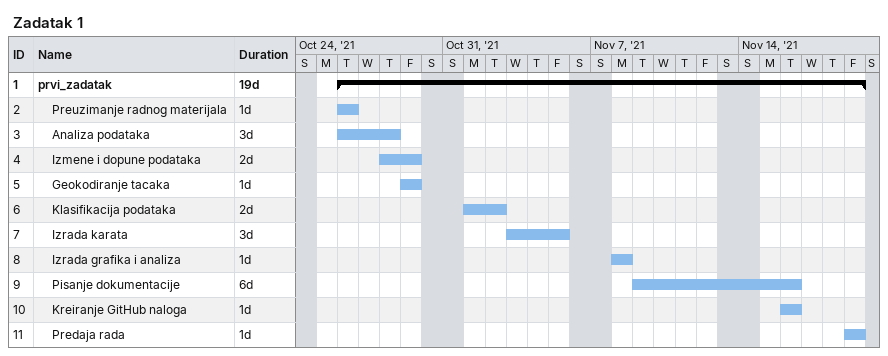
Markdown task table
Zadatak 1

| ID | Level | Task | Duration | Start | Finish |
|---|---|---|---|---|---|
| 1 | 1 | **prvi_zadatak** | 19d | 2021-10-26 | 2021-11-19 |
| 2 | 2 | Preuzimanje radnog materijala | 1d | 2021-10-26 | 2021-10-26 |
| 3 | 2 | Analiza podataka | 3d | 2021-10-26 | 2021-10-28 |
| 4 | 2 | Izmene i dopune podataka | 2d | 2021-10-28 | 2021-10-29 |
| 5 | 2 | Geokodiranje tacaka | 1d | 2021-10-29 | 2021-10-29 |
| 6 | 2 | Klasifikacija podataka | 2d | 2021-11-01 | 2021-11-02 |
| 7 | 2 | Izrada karata | 3d | 2021-11-03 | 2021-11-05 |
| 8 | 2 | Izrada grafika i analiza | 1d | 2021-11-08 | 2021-11-08 |
| 9 | 2 | Pisanje dokumentacije | 6d | 2021-11-09 | 2021-11-16 |
| 10 | 2 | Kreiranje GitHub naloga | 1d | 2021-11-16 | 2021-11-16 |
| 11 | 2 | Predaja rada | 1d | 2021-11-19 | 2021-11-19 |
